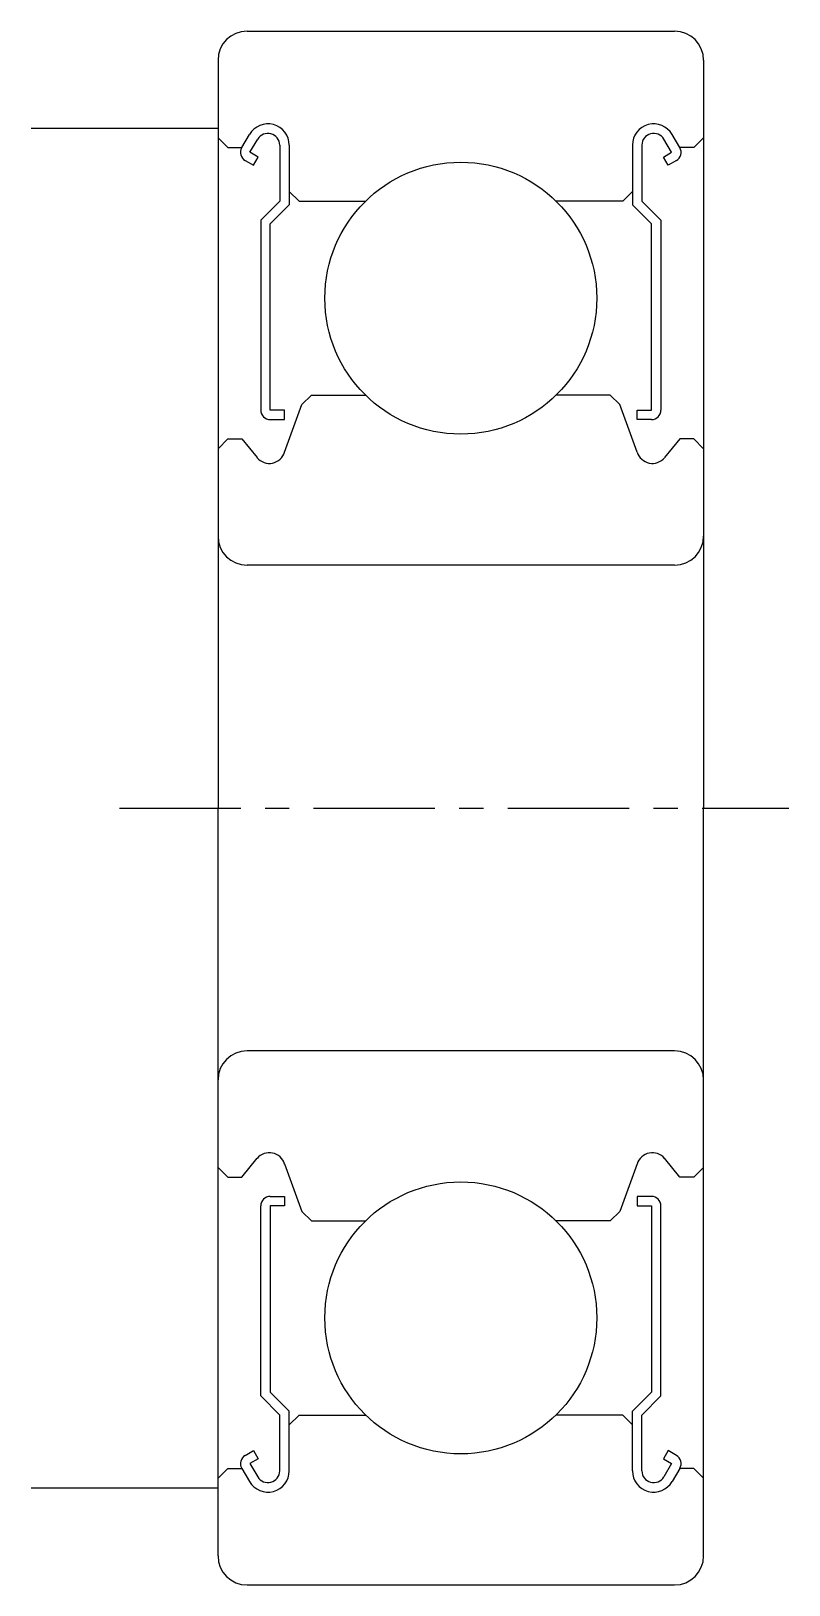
# Model space of a CAD drawing. Extents: x 76.8 to 114.7, y 83.6 to 113.3.
# Drawn here: x 106.93 to 114.74, y 97.28 to 113.28 of the extents above; entities outside this region: 2.
import ezdxf

# ---------------------------------------------------------------- set-up
doc = ezdxf.new("R2010")
doc.units = 0
doc.linetypes.add('CENTER', pattern=[2, 1.25, -0.25, 0.25, -0.25])
doc.linetypes.add('PHANTOM', pattern=[63.5, 31.75, -6.35, 6.35, -6.35, 6.35, -6.35])
doc.layers.get('0').update_dxf_attribs({"linetype": 'CONTINUOUS'})
doc.layers.add('CENTER', color=1, linetype='CENTER')

msp = doc.modelspace()

# ---------------------------------------------------------------- linework, layer by layer
for p, q in [((109.158, 113.277), (113.558, 113.277)), ((108.858, 112.977), (108.858, 105.277)), ((113.858, 112.977), (113.858, 105.277)), ((108.858, 112.177), (108.958, 112.077)), ((109.103, 112.077), (109.183, 112.212)), ((109.187, 112.029), (109.267, 112.163)), ((113.529, 112.029), (113.449, 112.163)), ((113.614, 112.077), (113.534, 112.212)), ((113.858, 112.177), (113.758, 112.077)), ((108.958, 112.077), (109.103, 112.077)), ((109.272, 111.98), (109.187, 112.029)), ((109.494, 112.103), (109.494, 111.527)), ((109.592, 112.103), (109.592, 111.487)), ((113.125, 112.103), (113.125, 111.487)), ((113.223, 112.103), (113.223, 111.527)), ((113.444, 111.98), (113.529, 112.029)), ((113.758, 112.077), (113.614, 112.077)), ((109.139, 111.944), (109.223, 111.895)), ((109.223, 111.895), (109.272, 111.98)), ((113.493, 111.895), (113.444, 111.98)), ((113.578, 111.944), (113.493, 111.895)), ((109.494, 111.527), (109.298, 111.332)), ((109.592, 111.627), (109.692, 111.527)), ((109.692, 111.527), (110.378, 111.527)), ((113.025, 111.527), (112.338, 111.527)), ((113.125, 111.627), (113.025, 111.527)), ((113.223, 111.527), (113.418, 111.332)), ((109.592, 111.487), (109.396, 111.291)), ((113.125, 111.487), (113.32, 111.291)), ((109.298, 111.332), (109.298, 109.375)), ((109.396, 109.375), (109.396, 111.291)), ((113.32, 109.375), (113.32, 111.291)), ((113.418, 111.332), (113.418, 109.375)), ((109.721, 109.433), (109.821, 109.527)), ((109.821, 109.527), (110.378, 109.527)), ((112.895, 109.527), (112.338, 109.527)), ((112.995, 109.433), (112.895, 109.527)), ((109.543, 109.375), (109.396, 109.375)), ((109.543, 108.943), (109.721, 109.433)), ((109.543, 109.277), (109.543, 109.375)), ((113.174, 108.943), (112.995, 109.433)), ((113.174, 109.277), (113.174, 109.375)), ((113.174, 109.375), (113.321, 109.375)), ((109.396, 109.277), (109.543, 109.277)), ((113.321, 109.277), (113.174, 109.277)), ((108.858, 108.977), (108.958, 109.077)), ((108.958, 109.077), (109.103, 109.077)), ((109.103, 109.077), (109.26, 108.885)), ((113.614, 109.077), (113.456, 108.885)), ((113.758, 109.077), (113.614, 109.077)), ((113.858, 108.977), (113.758, 109.077)), ((113.558, 107.777), (109.158, 107.777)), ((108.858, 97.577), (108.858, 105.277)), ((113.858, 97.577), (113.858, 105.277)), ((113.558, 102.777), (109.158, 102.777)), ((109.103, 101.477), (109.26, 101.67)), ((109.543, 101.612), (109.721, 101.121)), ((113.174, 101.612), (112.995, 101.121)), ((113.614, 101.477), (113.456, 101.67)), ((108.858, 101.577), (108.958, 101.477)), ((108.958, 101.477), (109.103, 101.477)), ((113.758, 101.477), (113.614, 101.477)), ((113.858, 101.577), (113.758, 101.477)), ((109.298, 99.223), (109.298, 101.18)), ((109.396, 101.277), (109.543, 101.277)), ((109.396, 101.18), (109.396, 99.263)), ((109.543, 101.18), (109.396, 101.18)), ((109.543, 101.277), (109.543, 101.18)), ((109.721, 101.121), (109.821, 101.027)), ((112.995, 101.121), (112.895, 101.027)), ((113.174, 101.277), (113.174, 101.18)), ((113.321, 101.277), (113.174, 101.277)), ((113.174, 101.18), (113.321, 101.18)), ((113.32, 101.18), (113.32, 99.263)), ((113.418, 99.223), (113.418, 101.18)), ((109.821, 101.027), (110.378, 101.027)), ((112.895, 101.027), (112.338, 101.027)), ((109.494, 99.027), (109.298, 99.223)), ((109.592, 99.068), (109.396, 99.263)), ((113.125, 99.068), (113.32, 99.263)), ((113.223, 99.027), (113.418, 99.223)), ((109.592, 98.452), (109.592, 99.068)), ((113.125, 98.452), (113.125, 99.068)), ((109.494, 98.452), (109.494, 99.027)), ((109.592, 98.927), (109.692, 99.027)), ((109.692, 99.027), (110.378, 99.027)), ((113.025, 99.027), (112.338, 99.027)), ((113.125, 98.927), (113.025, 99.027)), ((113.223, 98.452), (113.223, 99.027)), ((109.139, 98.611), (109.223, 98.66)), ((109.272, 98.575), (109.187, 98.526)), ((109.223, 98.66), (109.272, 98.575)), ((113.493, 98.66), (113.444, 98.575)), ((113.444, 98.575), (113.529, 98.526)), ((113.578, 98.611), (113.493, 98.66)), ((108.858, 98.377), (108.958, 98.477)), ((108.958, 98.477), (109.103, 98.477)), ((109.103, 98.477), (109.183, 98.343)), ((109.187, 98.526), (109.267, 98.391)), ((113.529, 98.526), (113.449, 98.391)), ((113.614, 98.477), (113.534, 98.343)), ((113.758, 98.477), (113.614, 98.477)), ((113.858, 98.377), (113.758, 98.477)), ((107.415, 98.277), (107.415, 98.277)), ((107.896, 98.277), (107.896, 98.277)), ((109.158, 97.277), (113.558, 97.277))]:
    msp.add_line(p, q)
at = {"color": 3, "linetype": 'PHANTOM'}
for p, q in [((106.933, 112.277), (108.858, 112.277)), ((106.933, 98.277), (108.858, 98.277))]:
    msp.add_line(p, q, dxfattribs=at)
for centre in [(111.358, 110.527), (111.358, 100.027)]:
    msp.add_circle(centre, 1.4)
for centre, radius, start, end in [((109.158, 112.977), 0.3, 90, 180), ((113.558, 112.977), 0.3, 0, 90), ((109.372, 112.103), 0.219, 0, 150.0003), ((113.344, 112.103), 0.219, 29.9997, 180), ((109.372, 112.103), 0.121, 0, 150), ((113.344, 112.103), 0.121, 30, 180), ((109.187, 112.028), 0.0978, 150.0138, 239.9963), ((113.529, 112.028), 0.0978, 300.0037, 29.9862), ((109.396, 109.375), 0.0978, 180.0001, 270), ((113.321, 109.375), 0.0978, 270, 359.9999), ((109.386, 108.99), 0.164, 220.0001, 343.1529), ((113.331, 108.99), 0.164, 196.8471, 319.9999), ((109.158, 108.077), 0.3, 180, 270), ((113.558, 108.077), 0.3, 270, 0), ((109.158, 102.477), 0.3, 90, 180), ((113.558, 102.477), 0.3, 0, 90), ((109.386, 101.564), 0.164, 16.8471, 139.9999), ((113.331, 101.564), 0.164, 40.0001, 163.1529), ((109.396, 101.18), 0.0978, 90, 179.9999), ((113.321, 101.18), 0.0978, 0.0001, 90), ((109.187, 98.526), 0.0978, 120.0037, 209.9862), ((113.529, 98.526), 0.0978, 330.0138, 59.9963), ((109.372, 98.452), 0.219, 209.9997, 0), ((109.372, 98.452), 0.121, 210, 0), ((113.344, 98.452), 0.219, 180, 330.0003), ((113.344, 98.452), 0.121, 180, 330), ((109.158, 97.577), 0.3, 180, 270), ((113.558, 97.577), 0.3, 270, 0)]:
    msp.add_arc(centre, radius, start, end)
at = {"layer": 'CENTER', "color": 1, "linetype": 'CENTER'}
msp.add_line((107.842, 105.277), (114.737, 105.277), dxfattribs=at)

# ---------------------------------------------------------------- texts
for p in [(76.674, 87.372), (76.674, 83.622)]:
    msp.add_text('B625ZZ', height=1).set_placement(p)

doc.saveas('drawing.dxf')
